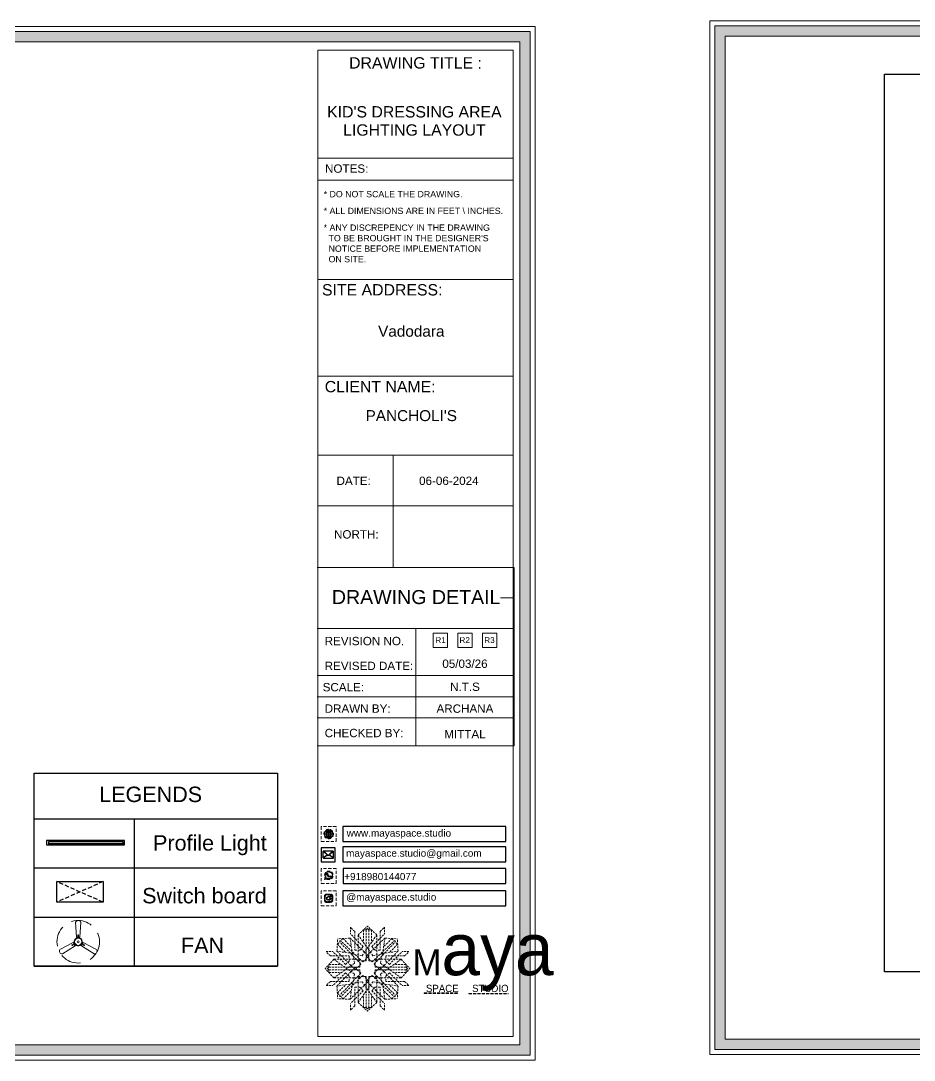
# Model space of a CAD drawing. Header units: millimetres. Extents: x 56222 to 3066687, y -650199 to -121287.
# Drawn here: x 137374.3 to 137481.9, y -183186.8 to -183061.6 of the extents above; entities that cross this region are included whole.
import ezdxf
from ezdxf.enums import TextEntityAlignment as Align

# ---------------------------------------------------------------- set-up
doc = ezdxf.new("R2010")
doc.units = ezdxf.units.MM
doc.header["$MEASUREMENT"] = 0
for name, pattern in [('DASHED', [0.75, 0.5, -0.25]), ('DASHED2', [0.375, 0.25, -0.125]), ('DASHEDX2', [1.5, 1, -0.5])]:
    doc.linetypes.add(name, pattern=pattern)
for name, color, linetype, lineweight in [('Dimension', 10, 'DASHEDX2', 20), ('ELEC-wires', 1, 'DASHED2', 13), ('Electrical', 84, 'Continuous', 30), ('NAME PLATE', 7, 'Continuous', 25), ('XX~SLAB ( BEAM )~ ( DIM )', 7, 'Continuous', 9)]:
    doc.layers.add(name, color=color, linetype=linetype, lineweight=lineweight)
doc.styles.add('Arial', font='arial.ttf')
doc.styles.get("Standard").update_dxf_attribs({"font": 'arial.ttf', "height": 6})

# ---------------------------------------------------------------- blocks, each defined once
blk = doc.blocks.new('FSFSF')
at = {"color": 42, "lineweight": 5, "true_color": 0xe0ac11}
for p, q in [((28600.03, 143.51), (28600.03, 140.16)), ((28602.15, 141.41), (28600.03, 143.51)), ((28603.86, 139.69), (28608.58, 144.08)), ((28607.9, 142.22), (28606.58, 142.22)), ((28606.58, 142.22), (28606.58, 135.84)), ((28607.9, 142.22), (28608.58, 142.85)), ((28607.9, 142.22), (28607.9, 126.58)), ((28613.31, 139.69), (28608.58, 144.08)), ((28609.27, 142.22), (28608.59, 142.85)), ((28609.27, 142.22), (28609.27, 126.58)), ((28609.27, 142.22), (28610.59, 142.22)), ((28610.59, 142.22), (28610.59, 135.84)), ((28615.02, 141.41), (28617.14, 143.51)), ((28617.14, 143.51), (28617.14, 140.16)), ((28593.19, 131.45), (28593.54, 137.71)), ((28599.8, 138.06), (28593.54, 137.71)), ((28595.12, 136.69), (28594.53, 136.69)), ((28594.56, 136.12), (28594.56, 136.71)), ((28596.24, 137.86), (28595.12, 136.69)), ((28606.27, 126.08), (28595.12, 136.69)), ((28596.24, 137.86), (28600.47, 133.65)), ((28601.03, 130), (28599.8, 138.06)), ((28599.8, 138.05), (28608.58, 129.56)), ((28606.47, 133.76), (28600.03, 140.16)), ((28602.15, 141.41), (28602.15, 131.95)), ((28603.86, 126.58), (28603.86, 139.69)), ((28603.86, 139.69), (28608.58, 133.02)), ((28613.31, 139.69), (28608.59, 133.02)), ((28617.37, 138.05), (28608.59, 129.56)), ((28610.7, 133.76), (28617.14, 140.16)), ((28610.9, 126.08), (28622.05, 136.69)), ((28613.31, 126.58), (28613.31, 139.69)), ((28615.02, 141.41), (28615.02, 131.95)), ((28616.14, 130), (28617.37, 138.06)), ((28620.93, 137.86), (28616.7, 133.65)), ((28617.37, 138.06), (28623.63, 137.71)), ((28620.93, 137.86), (28622.05, 136.69)), ((28622.05, 136.69), (28622.64, 136.69)), ((28622.62, 136.12), (28622.62, 136.71)), ((28624, 131.45), (28623.65, 137.71)), ((28587.73, 131.22), (28591.08, 131.22)), ((28589.84, 129.1), (28587.73, 131.22)), ((28597.49, 124.78), (28591.08, 131.22)), ((28593.19, 131.45), (28601.69, 122.67)), ((28601.25, 130.22), (28593.19, 131.45)), ((28593.39, 135), (28594.56, 136.12)), ((28593.39, 135), (28597.6, 130.78)), ((28605.17, 124.98), (28594.56, 136.12)), ((28604.75, 131.95), (28602.15, 131.95)), ((28606.47, 133.76), (28604.75, 131.95)), ((28605.86, 129.18), (28608.58, 133.02)), ((28611.31, 129.18), (28608.59, 133.02)), ((28610.7, 133.76), (28612.42, 131.95)), ((28612.02, 124.98), (28622.62, 136.12)), ((28612.42, 131.95), (28615.02, 131.95)), ((28623.99, 131.45), (28615.5, 122.67)), ((28615.94, 130.22), (28624, 131.45)), ((28623.8, 135), (28619.59, 130.78)), ((28619.7, 124.78), (28626.1, 131.22)), ((28623.8, 135), (28622.62, 136.12)), ((28629.45, 131.22), (28626.1, 131.22)), ((28627.34, 129.1), (28629.45, 131.22)), ((28591.56, 127.39), (28587.17, 122.66)), ((28589.84, 129.1), (28599.29, 129.1)), ((28604.66, 127.39), (28591.56, 127.39)), ((28591.56, 127.39), (28598.23, 122.67)), ((28597.49, 124.78), (28599.29, 126.5)), ((28599.29, 126.5), (28599.29, 129.1)), ((28605.86, 129.18), (28601.03, 130)), ((28602.07, 125.39), (28601.25, 130.22)), ((28603.68, 126.54), (28603.68, 127.39)), ((28604.66, 126.54), (28603.68, 126.54)), ((28604.71, 127.57), (28603.86, 127.57)), ((28607.9, 126.58), (28603.86, 126.58)), ((28604.66, 123.35), (28604.66, 127.39)), ((28604.7, 126.58), (28604.71, 127.57)), ((28606.27, 126.08), (28608.58, 128.27)), ((28607.9, 128.92), (28608.58, 129.56)), ((28607.9, 128.92), (28608.58, 128.27)), ((28609.27, 128.92), (28608.59, 129.56)), ((28609.27, 128.92), (28608.59, 128.27)), ((28610.9, 126.08), (28608.59, 128.27)), ((28609.27, 126.58), (28613.31, 126.58)), ((28611.31, 129.18), (28616.14, 130)), ((28612.46, 126.58), (28612.46, 127.57)), ((28612.46, 127.57), (28613.31, 127.57)), ((28612.52, 123.35), (28612.52, 127.39)), ((28612.52, 127.39), (28625.63, 127.39)), ((28612.52, 126.54), (28613.51, 126.54)), ((28613.51, 126.54), (28613.51, 127.39)), ((28615.12, 125.39), (28615.94, 130.22)), ((28627.34, 129.1), (28617.89, 129.1)), ((28617.89, 126.5), (28617.89, 129.1)), ((28619.7, 124.78), (28617.89, 126.5)), ((28625.63, 127.39), (28618.96, 122.67)), ((28625.63, 127.39), (28630.02, 122.66)), ((28591.56, 117.94), (28587.17, 122.66)), ((28589.03, 123.35), (28588.4, 122.67)), ((28589.03, 121.98), (28588.4, 122.65)), ((28589.03, 123.35), (28589.03, 124.67)), ((28589.03, 124.67), (28595.4, 124.67)), ((28589.03, 123.35), (28604.66, 123.35)), ((28589.03, 121.98), (28604.66, 121.98)), ((28589.03, 121.98), (28589.03, 120.66)), ((28591.56, 117.94), (28598.23, 122.65)), ((28593.19, 113.88), (28601.69, 122.65)), ((28602.07, 125.39), (28598.23, 122.67)), ((28602.07, 119.94), (28598.23, 122.65)), ((28602.33, 123.35), (28601.69, 122.67)), ((28602.33, 121.98), (28601.69, 122.65)), ((28602.33, 123.35), (28602.97, 122.67)), ((28602.33, 121.98), (28602.97, 122.65)), ((28605.17, 124.98), (28602.97, 122.67)), ((28605.17, 120.35), (28602.97, 122.65)), ((28604.66, 121.98), (28604.66, 117.94)), ((28612.02, 124.98), (28614.21, 122.67)), ((28612.02, 120.35), (28614.21, 122.65)), ((28628.16, 123.35), (28612.52, 123.35)), ((28612.52, 121.98), (28612.52, 117.94)), ((28628.16, 121.98), (28612.52, 121.98)), ((28614.85, 123.35), (28614.21, 122.67)), ((28614.85, 121.98), (28614.21, 122.65)), ((28614.85, 123.35), (28615.5, 122.67)), ((28614.85, 121.98), (28615.5, 122.65)), ((28615.12, 125.39), (28618.96, 122.67)), ((28615.12, 119.94), (28618.96, 122.65)), ((28623.99, 113.88), (28615.5, 122.65)), ((28625.63, 117.94), (28618.96, 122.65)), ((28628.16, 124.67), (28621.78, 124.67)), ((28625.63, 117.94), (28630.02, 122.66)), ((28628.16, 123.35), (28628.16, 124.67)), ((28628.16, 123.35), (28628.78, 122.67)), ((28628.16, 121.98), (28628.78, 122.65)), ((28628.16, 121.98), (28628.16, 120.66)), ((28589.84, 116.23), (28587.73, 114.11)), ((28589.03, 120.66), (28595.4, 120.66)), ((28589.84, 116.23), (28599.29, 116.23)), ((28597.49, 120.54), (28591.08, 114.11)), ((28604.66, 117.94), (28591.56, 117.94)), ((28605.17, 120.35), (28594.56, 109.2)), ((28606.27, 119.15), (28595.12, 108.54)), ((28597.49, 120.54), (28599.29, 118.83)), ((28599.29, 118.83), (28599.29, 116.23)), ((28599.8, 107.17), (28608.58, 115.67)), ((28605.86, 116.05), (28601.03, 115.23)), ((28602.07, 119.94), (28601.25, 115.1)), ((28604.66, 118.78), (28603.68, 118.78)), ((28603.68, 118.78), (28603.68, 117.94)), ((28607.9, 118.65), (28603.86, 118.65)), ((28603.86, 118.65), (28603.86, 105.54)), ((28604.71, 117.66), (28603.86, 117.66)), ((28604.7, 118.65), (28604.71, 117.66)), ((28605.86, 116.05), (28608.58, 112.21)), ((28606.27, 119.15), (28608.58, 116.96)), ((28607.9, 103.01), (28607.9, 118.65)), ((28607.9, 116.31), (28608.58, 116.96)), ((28607.9, 116.31), (28608.58, 115.67)), ((28610.9, 119.15), (28608.59, 116.96)), ((28609.27, 116.31), (28608.59, 116.96)), ((28609.27, 116.31), (28608.59, 115.67)), ((28611.31, 116.05), (28608.59, 112.21)), ((28617.37, 107.17), (28608.59, 115.67)), ((28609.27, 118.65), (28613.31, 118.65)), ((28609.27, 103.01), (28609.27, 118.65)), ((28610.9, 119.15), (28622.05, 108.54)), ((28611.31, 116.05), (28616.14, 115.23)), ((28612.02, 120.35), (28622.62, 109.2)), ((28612.46, 118.65), (28612.46, 117.66)), ((28612.46, 117.66), (28613.31, 117.66)), ((28612.52, 118.78), (28613.51, 118.78)), ((28612.52, 117.94), (28625.63, 117.94)), ((28613.31, 118.65), (28613.31, 105.54)), ((28613.51, 118.78), (28613.51, 117.94)), ((28615.12, 119.94), (28615.94, 115.1)), ((28619.7, 120.54), (28617.89, 118.83)), ((28617.89, 118.83), (28617.89, 116.23)), ((28627.34, 116.23), (28617.89, 116.23)), ((28619.7, 120.54), (28626.1, 114.11)), ((28628.16, 120.66), (28621.78, 120.66)), ((28627.34, 116.23), (28629.45, 114.11)), ((28587.73, 114.11), (28591.08, 114.11)), ((28601.25, 115.1), (28593.19, 113.87)), ((28593.19, 113.87), (28593.54, 107.62)), ((28593.39, 110.32), (28597.6, 114.55)), ((28593.39, 110.32), (28594.56, 109.2)), ((28596.24, 107.37), (28600.47, 111.58)), ((28601.03, 115.23), (28599.8, 107.17)), ((28606.47, 111.47), (28600.03, 105.07)), ((28602.15, 103.82), (28602.15, 113.27)), ((28604.75, 113.27), (28602.15, 113.27)), ((28603.86, 105.54), (28608.58, 112.21)), ((28606.47, 111.47), (28604.75, 113.27)), ((28613.31, 105.54), (28608.59, 112.21)), ((28610.7, 111.47), (28612.42, 113.27)), ((28610.7, 111.47), (28617.14, 105.07)), ((28612.42, 113.27), (28615.02, 113.27)), ((28615.02, 103.82), (28615.02, 113.27)), ((28615.94, 115.1), (28624, 113.87)), ((28616.14, 115.23), (28617.37, 107.17)), ((28620.93, 107.37), (28616.7, 111.58)), ((28623.8, 110.32), (28619.59, 114.55)), ((28623.8, 110.32), (28622.62, 109.2)), ((28624, 113.87), (28623.65, 107.62)), ((28629.45, 114.11), (28626.1, 114.11)), ((28599.8, 107.17), (28593.54, 107.52)), ((28595.12, 108.54), (28594.53, 108.54)), ((28594.56, 109.2), (28594.56, 108.61)), ((28596.24, 107.37), (28595.12, 108.54)), ((28600.03, 101.71), (28600.03, 105.07)), ((28603.86, 105.54), (28608.58, 101.15)), ((28606.58, 103.01), (28606.58, 109.38)), ((28613.31, 105.54), (28608.58, 101.15)), ((28610.59, 103.01), (28610.59, 109.38)), ((28617.14, 101.71), (28617.14, 105.07)), ((28617.37, 107.17), (28623.63, 107.52)), ((28620.93, 107.37), (28622.05, 108.54)), ((28622.05, 108.54), (28622.64, 108.54)), ((28622.62, 109.2), (28622.62, 108.61)), ((28602.15, 103.82), (28600.03, 101.71)), ((28607.9, 103.01), (28606.58, 103.01)), ((28607.9, 103.01), (28608.58, 102.38)), ((28609.27, 103.01), (28608.59, 102.38)), ((28609.27, 103.01), (28610.59, 103.01)), ((28615.02, 103.82), (28617.14, 101.71))]:
    blk.add_line(p, q, dxfattribs=at)
blk = doc.blocks.new('hgwg')
at = {"layer": 'Dimension', "true_color": 0xd39e00}
h = blk.add_hatch(color=42, dxfattribs=at)
h.dxf.hatch_style = 1
h.paths.add_polyline_path([(27505.71, 45.05), (27494.27, 45.05), (27494.27, 44.9), (27505.71, 44.9)])
h = blk.add_hatch(color=42, dxfattribs=at)
h.dxf.hatch_style = 1
h.paths.add_polyline_path([(27523.3, 44.9), (27509.68, 44.9), (27509.68, 44.75), (27523.3, 44.75)])
at = {"layer": 'Dimension', "color": 42, "true_color": 0xd39e00}
for p, q in [((27494.27, 45.05), (27505.71, 45.05)), ((27494.27, 44.9), (27494.27, 45.05)), ((27494.27, 44.9), (27505.71, 44.9)), ((27505.71, 45.05), (27505.71, 44.9)), ((27509.68, 44.9), (27523.3, 44.9)), ((27509.68, 44.9), (27509.68, 44.75)), ((27509.68, 44.75), (27523.3, 44.75)), ((27523.3, 44.75), (27523.3, 44.9))]:
    blk.add_line(p, q, dxfattribs=at)
at = {"layer": 'Dimension', "color": 42, "true_color": 0xd39e00, "attachment_point": 1}
for s, width, insert, char_height in [('{\\fCinzel|b0|i0|c0|p2;\\H1.5x;M\\fAmsterdam One|b0|i0|c0|p2;\\H2x;aya}', 85.3277, (27490.17, 69.17), 6), ('{\\fCinzel|b0|i0|c0|p0;SPACE     STUDIO}', 66.129, (27494.83, 47.86), 2.5)]:
    blk.add_mtext_dynamic_manual_height_columns(s, width=width, gutter_width=30, heights=[0], dxfattribs=dict(at, insert=insert, char_height=char_height))
blk = doc.blocks.new('QEGW4TG')
at = {"layer": 'Dimension', "true_color": 0x000000}
h = blk.add_hatch(color=18, dxfattribs=at)
h.dxf.hatch_style = 1
h.paths.add_polyline_path([(2.69, 1.93, 0.170513), (2.95, 1.97, 0.190337), (3.11, 2.18, 0.316231), (3.07, 2.28), (2.79, 2.37, 0.273721), (2.69, 2.34, 0.040749), (2.63, 2.27, -0.441282), (2.53, 2.25, -0.11828), (2.06, 2.64, -0.441282), (2.07, 2.74, 0.040749), (2.13, 2.81, 0.290083), (2.14, 2.92), (2.01, 3.18, 0.316231), (1.91, 3.2, 0.190337), (1.73, 3, 0.170513), (1.72, 2.74, 0.252784)], flags=0)
h.paths.add_polyline_path([(1.19, 1.98), (1.03, 1.3, 0.550912), (1.11, 1.23), (1.75, 1.39, 6.344125)])
h.paths.add_polyline_path([(1.81, 1.7), (1.4, 1.6), (1.5, 2.03, -9.071339)], flags=16)
h.paths.add_polyline_path([(3.11, 2.16, -0.17811), (2.95, 1.97, -0.170513), (2.69, 1.93, -0.252784), (1.72, 2.74, -0.170513), (1.73, 3, -0.17811), (1.89, 3.19, -0.370089), (2.01, 3.18), (2.14, 2.92, -0.307185), (2.13, 2.8, -0.041087), (2.06, 2.73, 0.321676), (2.05, 2.65, 0.126524), (2.55, 2.24, 0.312216), (2.62, 2.26, -0.041087), (2.68, 2.34, -0.290673), (2.79, 2.37), (3.07, 2.28, -0.370089)], flags=0)
h = blk.add_hatch(color=18, dxfattribs=at)
h.dxf.hatch_style = 1
h.paths.add_polyline_path([(2.79, 2.37, 0.273721), (2.69, 2.34, 0.040749), (2.63, 2.27, -0.441282), (2.53, 2.25, -0.11828), (2.06, 2.64, -0.441282), (2.07, 2.74, 0.040749), (2.13, 2.81, 0.290083), (2.14, 2.92), (2.01, 3.18, 0.316231), (1.91, 3.2, 0.190337), (1.73, 3, 0.170513), (1.72, 2.74, 0.252784), (2.69, 1.93, 0.170513), (2.95, 1.97, 0.190337), (3.11, 2.18, 0.316231), (3.07, 2.28)])
for p, q in [((1.19, 1.98), (1.03, 1.3)), ((1.1, 1.23), (1.75, 1.39)), ((1.5, 2.03), (1.4, 1.6)), ((1.4, 1.6), (1.81, 1.7)), ((2.01, 3.18), (2.14, 2.92)), ((3.07, 2.28), (2.8, 2.36))]:
    blk.add_line(p, q)
blk.add_lwpolyline([(0, 0), (4.68, 0), (4.68, 4.68), (0, 4.68)], close=True)
for centre, radius, start, end in [((2.39, 2.56), 1.34, 241.4727, 205.6422), ((2.39, 2.56), 1.04, 235.9962, 210.8333), ((1.09, 1.29), 0.0598, 164.8483, 282.1458), ((2.09, 2.87), 0.39, 159.7007, 198.4072), ((2.96, 3.23), 1.33, 201.4218, 258.1669), ((2.07, 2.87), 0.364, 118.9685, 159.3648), ((1.94, 3.12), 0.0896, 41.8985, 123.1344), ((2.11, 2.68), 0.066, 135.9932, 224.8892), ((1.67, 3.16), 0.586, 312.4617, 321.8728), ((3.12, 3.42), 1.31, 216.5455, 243.5279), ((2.05, 2.87), 0.104, 320.3924, 28.6971), ((2.57, 2.3), 0.066, 234.2482, 323.1441), ((3.11, 1.94), 0.586, 137.2645, 146.6756), ((2.76, 2.27), 0.104, 70.4402, 138.745), ((2.75, 2.31), 0.39, 260.7301, 299.4366), ((2.76, 2.29), 0.364, 299.7725, 340.1688), ((3.03, 2.2), 0.0896, 336.0029, 57.2388)]:
    blk.add_arc(centre, radius, start, end)
blk = doc.blocks.new('ASGERG')
at = {"layer": 'Dimension', "true_color": 0x000000}
h = blk.add_hatch(color=18, dxfattribs=at)
h.dxf.hatch_style = 1
h.paths.add_polyline_path([(0.99, 1.7, 0.353872), (1.69, 1.03), (2.96, 1.03, 0.353872), (3.66, 1.7), (3.66, 2.99, 0.353872), (2.96, 3.67), (1.69, 3.67, 0.353872), (0.99, 2.99)])
h.paths.add_polyline_path([(1.27, 2.97, -0.353872), (1.72, 3.4), (2.94, 3.4, -0.353872), (3.38, 2.97), (3.38, 1.72, -0.353872), (2.94, 1.3), (1.72, 1.3, -0.353872), (1.27, 1.72)], flags=16)
h.paths.add_polyline_path([(3.02, 2.35, -1), (1.64, 2.35, -1)], flags=0)
h.paths.add_polyline_path([(2.74, 2.35, -1), (1.92, 2.35, -1)], flags=0)
h.paths.add_polyline_path([(2.86, 3.02, -1), (3.19, 3.02, -1)], flags=0)
h.paths.add_polyline_path([(1.64, 2.35, 1), (3.02, 2.35, 1)], flags=0)
h = blk.add_hatch(color=18, dxfattribs=at)
h.dxf.hatch_style = 1
h.paths.add_polyline_path([(1.64, 2.35, 1), (3.02, 2.35, 1)])
h.paths.add_polyline_path([(2.74, 2.35, -1), (1.92, 2.35, -1)], flags=16)
h = blk.add_hatch(color=18, dxfattribs=at)
h.dxf.hatch_style = 1
h.paths.add_polyline_path([(3.19, 3.02, 1), (2.86, 3.02, 1)])
for p, q in [((1.69, 3.67), (2.96, 3.67)), ((2.94, 3.4), (1.72, 3.4)), ((0.99, 2.99), (0.99, 1.7)), ((1.27, 2.97), (1.27, 1.72)), ((1.69, 1.03), (2.96, 1.03)), ((2.94, 1.3), (1.72, 1.3)), ((3.38, 2.97), (3.38, 1.72)), ((3.66, 2.99), (3.66, 1.7))]:
    blk.add_line(p, q)
blk.add_lwpolyline([(0, 0), (4.68, 0), (4.68, 4.68), (0, 4.68)], close=True)
for centre, radius in [((2.33, 2.35), 0.694), ((2.33, 2.35), 0.414), ((3.02, 3.02), 0.168)]:
    blk.add_circle(centre, radius)
for centre, radius, start, end in [((1.76, 2.89), 0.778, 94.8631, 172.8127), ((1.76, 2.91), 0.491, 94.8631, 172.8127), ((2.9, 2.91), 0.491, 7.1873, 85.1369), ((2.89, 2.89), 0.778, 7.1873, 85.1369), ((1.76, 1.8), 0.778, 187.1873, 265.1369), ((1.76, 1.78), 0.491, 187.1873, 265.1369), ((2.9, 1.78), 0.491, 274.8631, 352.8127), ((2.89, 1.8), 0.778, 274.8631, 352.8127)]:
    blk.add_arc(centre, radius, start, end)
blk = doc.blocks.new('DTGWEGEARG')
at = {"layer": 'Dimension', "true_color": 0x000000}
h = blk.add_hatch(color=18, dxfattribs=at)
h.dxf.hatch_style = 1
h.paths.add_polyline_path([(3.83, 2.34, 1), (0.85, 2.34, 1)])
h.paths.add_polyline_path([(2.51, 1.01, 0.105795), (2.96, 1.58, -0.055205), (3.3, 1.41, -0.169822)], flags=16)
h.paths.add_polyline_path([(2.41, 1.12), (2.41, 1.69, -0.058279), (2.81, 1.63, -0.103353)], flags=16)
h.paths.add_polyline_path([(2.26, 1.13, -0.101741), (1.87, 1.63, -0.057171), (2.26, 1.69)], flags=16)
h.paths.add_polyline_path([(2.17, 1.01, -0.169822), (1.38, 1.41, -0.055205), (1.72, 1.58, 0.105795)], flags=16)
h.paths.add_polyline_path([(3.02, 1.72, 0.081336), (3.13, 2.27), (3.68, 2.27, -0.152069), (3.4, 1.52, 0.05687)], flags=16)
h.paths.add_polyline_path([(2.87, 1.77, 0.061945), (2.41, 1.84), (2.41, 2.27), (2.98, 2.27, -0.081344)], flags=16)
h.paths.add_polyline_path([(2.26, 1.84, 0.060923), (1.8, 1.77, -0.081344), (1.7, 2.27), (2.26, 2.27)], flags=16)
h.paths.add_polyline_path([(1.66, 1.72, 0.05687), (1.28, 1.52, -0.152069), (1, 2.27), (1.55, 2.27, 0.081336)], flags=16)
h.paths.add_polyline_path([(2.41, 2.42), (2.41, 2.83, 0.061945), (2.87, 2.91, -0.080009), (2.98, 2.42)], flags=16)
h.paths.add_polyline_path([(3.13, 2.42, 0.080116), (3.02, 2.96, 0.05687), (3.4, 3.16, 0.028258), (3.3, 3.27, -0.055205), (2.96, 3.1, 0.105795), (2.51, 3.67, -0.36029), (3.68, 2.42)], flags=16)
h.paths.add_polyline_path([(2.26, 2.42), (1.7, 2.42, -0.080009), (1.8, 2.91, 0.060923), (2.26, 2.84)], flags=16)
h.paths.add_polyline_path([(1.55, 2.42), (1, 2.42, -0.150466), (1.28, 3.16, 0.05687), (1.66, 2.96, 0.080116)], flags=16)
h.paths.add_polyline_path([(2.41, 2.98), (2.41, 3.56, -0.103353), (2.81, 3.05, -0.058279)], flags=16)
h.paths.add_polyline_path([(2.26, 2.99, -0.057171), (1.87, 3.05, -0.101741), (2.26, 3.55)], flags=16)
h.paths.add_polyline_path([(1.72, 3.1, -0.055205), (1.38, 3.27, -0.169822), (2.17, 3.67, 0.105795)], flags=16)
blk.add_lwpolyline([(0, 0), (4.68, 0), (4.68, 4.68), (0, 4.68)], close=True)
at = {"layer": 'Dimension', "color": 18, "true_color": 0x000000}
for p, q in [((2.26, 3.55), (2.26, 2.99)), ((2.41, 3.56), (2.41, 2.98)), ((1, 2.42), (1.55, 2.42)), ((1, 2.27), (1.55, 2.27)), ((1.7, 2.42), (2.26, 2.42)), ((1.7, 2.27), (2.26, 2.27)), ((2.26, 2.84), (2.26, 2.42)), ((2.26, 2.27), (2.26, 1.84)), ((2.26, 1.69), (2.26, 1.13)), ((2.41, 2.83), (2.41, 2.42)), ((2.41, 2.42), (2.98, 2.42)), ((2.41, 2.27), (2.98, 2.27)), ((2.41, 2.27), (2.41, 1.84)), ((2.41, 1.69), (2.41, 1.12)), ((3.13, 2.42), (3.68, 2.42)), ((3.13, 2.27), (3.68, 2.27))]:
    blk.add_line(p, q, dxfattribs=at)
blk.add_circle((2.34, 2.34), 1.49, dxfattribs=at)
for centre, radius, start, end in [((2.34, 2.34), 1.34, 97.3549, 135.9073), ((2.34, 4.74), 1.75, 236.7417, 249.3811), ((3.28, 2.34), 1.73, 129.9301, 154.0867), ((3.28, 2.34), 1.58, 130.1073, 153.3446), ((1.4, 2.34), 1.58, 26.6554, 50.2584), ((2.34, 2.34), 1.34, 3.3907, 82.6451), ((1.4, 2.34), 1.73, 25.9133, 50.0699), ((2.34, 4.74), 1.75, 290.6189, 303.2583), ((2.34, 2.34), 1.34, 142.3819, 176.6093), ((2.34, 2.34), 1.34, 183.0315, 217.6181), ((2.34, 4.74), 1.9, 236.1399, 249.1595), ((2.34, -0.06), 1.9, 110.8405, 123.8601), ((2.34, -0.06), 1.75, 110.6189, 123.2583), ((2.34, 2.34), 1.34, 224.0927, 262.6451), ((3.28, 2.34), 1.73, 159.0567, 177.3789), ((3.28, 2.34), 1.73, 182.3435, 200.9433), ((3.28, 2.34), 1.58, 158.8325, 177.1302), ((3.28, 2.34), 1.58, 182.5658, 201.1675), ((3.28, 2.34), 1.73, 205.9133, 230.0699), ((2.34, 4.74), 1.9, 253.6799, 267.6253), ((2.34, -0.06), 1.9, 92.3747, 106.3201), ((2.34, 4.74), 1.75, 254.3336, 267.422), ((2.34, -0.06), 1.75, 92.578, 105.6664), ((3.28, 2.34), 1.58, 206.6554, 229.8927), ((2.34, 4.74), 1.75, 272.3248, 285.6664), ((2.34, 4.74), 1.9, 272.1415, 286.3201), ((2.34, -0.06), 1.9, 73.6799, 87.8585), ((2.34, -0.06), 1.75, 74.3336, 87.6752), ((1.4, 2.34), 1.58, 309.7416, 333.3446), ((1.4, 2.34), 1.73, 309.9301, 334.0867), ((2.34, 2.34), 1.34, 277.3549, 315.9073), ((1.4, 2.34), 1.58, 2.8698, 21.1675), ((1.4, 2.34), 1.58, 338.8325, 357.4342), ((2.34, -0.06), 1.75, 56.7417, 69.3811), ((2.34, 4.74), 1.9, 290.8405, 303.8601), ((1.4, 2.34), 1.73, 2.6211, 20.9433), ((1.4, 2.34), 1.73, 339.0567, 357.6565), ((2.34, -0.06), 1.9, 56.1399, 69.1595), ((2.34, 2.34), 1.34, 322.3819, 356.9685)]:
    blk.add_arc(centre, radius, start, end, dxfattribs=at)

msp = doc.modelspace()

# ---------------------------------------------------------------- hatches: boundary and pattern name
at = {"layer": 'Dimension', "linetype": 'Continuous', "true_color": 0xd39e00}
h = msp.add_hatch(color=42, dxfattribs=at)
h.paths.add_polyline_path([(137457.937, -183062.247), (137457.937, -183185.529), (137633.085, -183185.529), (137633.085, -183062.247)])
h.paths.add_polyline_path([(137459.166, -183063.476), (137631.856, -183063.476), (137631.856, -183184.3), (137459.166, -183184.3)], flags=16)
h = msp.add_hatch(color=42, dxfattribs=at)
h.paths.add_polyline_path([(137260.536, -183062.92), (137260.536, -183186.202), (137435.683, -183186.202), (137435.683, -183062.92)])
h.paths.add_polyline_path([(137261.765, -183064.149), (137434.454, -183064.149), (137434.454, -183184.973), (137261.765, -183184.973)], flags=16)
at = {"layer": 'Dimension', "true_color": 0x000000}
h = msp.add_hatch(color=18, dxfattribs=at)
h.dxf.hatch_style = 1
h.paths.add_polyline_path([(137411.875, -183162.519, 0.4142136), (137412.005, -183162.388), (137412.005, -183161.735, 0.4142136), (137411.875, -183161.605), (137410.838, -183161.605, 0.4142136), (137410.707, -183161.735), (137410.707, -183162.388, 0.4142136), (137410.838, -183162.519)])
h.paths.add_polyline_path([(137411.453, -183162.125), (137411.933, -183162.446, -0.1989124), (137411.875, -183162.47), (137410.838, -183162.47, -0.1989124), (137410.78, -183162.446), (137411.26, -183162.125), (137411.356, -183162.215)], flags=16)
h.paths.add_polyline_path([(137411.356, -183162.148), (137410.829, -183161.654, -0.0287833), (137410.838, -183161.654), (137411.875, -183161.654, -0.0287833), (137411.884, -183161.654)], flags=16)
h.paths.add_polyline_path([(137411.489, -183162.091), (137411.932, -183161.677, -0.2024819), (137411.956, -183161.735), (137411.956, -183162.388, -0.043076), (137411.955, -183162.402)], flags=16)
h.paths.add_polyline_path([(137411.223, -183162.091), (137410.758, -183162.402, -0.043076), (137410.756, -183162.388), (137410.756, -183161.735, -0.2024819), (137410.781, -183161.677)], flags=16)

# ---------------------------------------------------------------- linework, layer by layer
at = {"color": 242, "linetype": 'DASHED', "true_color": 0xcd2027}
for p, q in [((137384.231, -183167.778), (137378.655, -183165.31)), ((137384.231, -183165.31), (137378.655, -183167.778))]:
    msp.add_line(p, q, dxfattribs=at)
at = {"color": 18, "true_color": 0x000000}
for points in [[(137413.134, -183160.474), (137432.76, -183160.474), (137432.76, -183158.681), (137413.134, -183158.681)], [(137413.134, -183162.923), (137432.76, -183162.923), (137432.76, -183161.129), (137413.134, -183161.129)], [(137413.144, -183165.534), (137432.76, -183165.534), (137432.76, -183163.74), (137413.144, -183163.74)], [(137413.134, -183168.208), (137432.76, -183168.208), (137432.76, -183166.414), (137413.134, -183166.414)]]:
    msp.add_lwpolyline(points, close=True, dxfattribs=at)
msp.add_lwpolyline([(137410.503, -183162.936), (137412.208, -183162.936), (137412.208, -183161.23), (137410.503, -183161.23)], close=True)
at = {"layer": 'Dimension', "color": 42, "linetype": 'Continuous', "true_color": 0xd39e00}
for p, q in [((137433.622, -183078.165), (137410.087, -183078.165)), ((137433.622, -183080.817), (137410.087, -183080.817)), ((137433.622, -183092.778), (137410.087, -183092.778)), ((137433.622, -183104.443), (137410.087, -183104.443)), ((137433.622, -183113.949), (137410.087, -183113.949)), ((137419.193, -183113.949), (137419.193, -183127.46)), ((137433.622, -183120.064), (137410.087, -183120.064)), ((137433.765, -183127.46), (137410.015, -183127.46)), ((137433.765, -183127.46), (137433.765, -183148.971)), ((137432.126, -183131.147), (137433.765, -183131.147)), ((137410.015, -183134.835), (137433.765, -183134.835)), ((137421.89, -183148.971), (137421.89, -183134.835)), ((137433.765, -183140.489), (137410.015, -183140.489)), ((137433.765, -183143.036), (137410.015, -183143.036)), ((137433.765, -183145.582), (137410.015, -183145.582)), ((137410.015, -183148.971), (137433.765, -183148.971))]:
    msp.add_line(p, q, dxfattribs=at)
at = {"layer": 'Dimension', "color": 18, "linetype": 'Continuous', "true_color": 0x000000}
for p, q in [((137410.707, -183161.735), (137410.707, -183162.388)), ((137410.756, -183161.735), (137410.756, -183162.388)), ((137410.758, -183162.402), (137411.223, -183162.091)), ((137410.78, -183162.446), (137411.26, -183162.125)), ((137410.781, -183161.677), (137411.223, -183162.091)), ((137410.829, -183161.654), (137411.356, -183162.148)), ((137410.838, -183161.605), (137411.875, -183161.605)), ((137410.838, -183161.654), (137411.875, -183161.654)), ((137410.838, -183162.47), (137411.875, -183162.47)), ((137410.838, -183162.519), (137411.875, -183162.519)), ((137411.26, -183162.125), (137411.356, -183162.215)), ((137411.356, -183162.148), (137411.884, -183161.654)), ((137411.356, -183162.215), (137411.453, -183162.125)), ((137411.933, -183162.446), (137411.453, -183162.125)), ((137411.489, -183162.091), (137411.932, -183161.677)), ((137411.955, -183162.402), (137411.489, -183162.091)), ((137411.956, -183161.735), (137411.956, -183162.388)), ((137412.005, -183161.735), (137412.005, -183162.388))]:
    msp.add_line(p, q, dxfattribs=at)
at = {"layer": 'Dimension', "color": 42, "linetype": 'Continuous', "true_color": 0xd39e00}
for points in [[(137259.921, -183062.305), (137436.298, -183062.305), (137436.298, -183186.817), (137259.921, -183186.817)], [(137457.323, -183061.632), (137633.7, -183061.632), (137633.7, -183186.144), (137457.323, -183186.144)], [(137457.937, -183062.247), (137633.085, -183062.247), (137633.085, -183185.529), (137457.937, -183185.529)], [(137260.536, -183062.92), (137435.683, -183062.92), (137435.683, -183186.202), (137260.536, -183186.202)], [(137459.166, -183063.476), (137631.856, -183063.476), (137631.856, -183184.3), (137459.166, -183184.3)], [(137261.765, -183064.149), (137434.454, -183064.149), (137434.454, -183184.973), (137261.765, -183184.973)], [(137423.992, -183135.382), (137425.725, -183135.382), (137425.725, -183137.115), (137423.992, -183137.115)], [(137426.961, -183135.382), (137428.694, -183135.382), (137428.694, -183137.115), (137426.961, -183137.115)], [(137429.929, -183135.382), (137431.662, -183135.382), (137431.662, -183137.115), (137429.929, -183137.115)]]:
    msp.add_lwpolyline(points, close=True, dxfattribs=at)
at = {"layer": 'Dimension', "color": 42, "linetype": 'ByBlock', "true_color": 0xd39e00}
msp.add_lwpolyline([(137410.087, -183183.961), (137410.087, -183065.161), (137433.622, -183065.161), (137433.622, -183183.961)], close=True, dxfattribs=at)
at = {"layer": 'Dimension', "color": 18, "true_color": 0x000000}
for centre, radius, start, end in [((137410.838, -183161.735), 0.131, 90, 180), ((137410.838, -183162.388), 0.131, 180, 270), ((137410.838, -183161.735), 0.0816, 134.21354, 180), ((137410.838, -183162.388), 0.0816, 180, 189.86619), ((137410.838, -183162.388), 0.0816, 224.99995, 270), ((137410.838, -183161.735), 0.0816, 90, 96.59481), ((137411.875, -183161.735), 0.131, 0, 90), ((137411.875, -183161.735), 0.0816, 83.40519, 90), ((137411.875, -183162.388), 0.131, 270, 0), ((137411.875, -183162.388), 0.0816, 270, 315.00005), ((137411.875, -183161.735), 0.0816, 0, 45.78646), ((137411.875, -183162.388), 0.0816, 350.13381, 0)]:
    msp.add_arc(centre, radius, start, end, dxfattribs=at)
at = {"layer": 'ELEC-wires', "color": 5, "linetype": 'ByBlock', "lineweight": 30, "ltscale": 4}
msp.add_lwpolyline([(137378.655, -183165.31), (137384.231, -183165.31), (137384.231, -183167.778), (137378.655, -183167.778)], close=True, dxfattribs=at)
at = {"layer": 'Electrical', "color": 0, "lineweight": 30}
for p, q in [((137375.917, -183157.762), (137405.254, -183157.762)), ((137387.962, -183157.762), (137387.962, -183175.477))]:
    msp.add_line(p, q, dxfattribs=at)
at = {"layer": 'Electrical', "color": 18, "lineweight": 30, "true_color": 0x000000}
for p, q in [((137375.917, -183157.762), (137405.254, -183157.762)), ((137375.917, -183157.762), (137405.254, -183157.762)), ((137375.917, -183163.667), (137405.254, -183163.667)), ((137375.917, -183163.667), (137405.254, -183163.667)), ((137375.917, -183163.667), (137405.254, -183163.667)), ((137375.917, -183163.667), (137405.254, -183163.667)), ((137375.917, -183169.572), (137405.254, -183169.572)), ((137375.917, -183169.572), (137405.254, -183169.572)), ((137375.917, -183169.572), (137405.254, -183169.572)), ((137375.917, -183169.572), (137405.254, -183169.572)), ((137375.917, -183169.572), (137405.254, -183169.572)), ((137375.917, -183169.572), (137405.254, -183169.572)), ((137375.917, -183175.477), (137405.254, -183175.477)), ((137375.917, -183175.477), (137405.254, -183175.477)), ((137375.917, -183175.477), (137405.254, -183175.477)), ((137375.917, -183175.477), (137405.254, -183175.477))]:
    msp.add_line(p, q, dxfattribs=at)
at = {"layer": 'Electrical', "lineweight": 15, "ltscale": 20}
for p, q in [((137380.928, -183170.176), (137381.022, -183171.988)), ((137381.449, -183171.988), (137381.543, -183170.176)), ((137380.637, -183172.655), (137379.02, -183173.479)), ((137380.499, -183172.92), (137380.796, -183172.748)), ((137381.182, -183172.079), (137381.182, -183171.733)), ((137381.289, -183171.736), (137381.289, -183172.079)), ((137381.675, -183172.748), (137381.975, -183172.921)), ((137383.451, -183173.479), (137381.834, -183172.655)), ((137379.328, -183174.012), (137380.85, -183173.025)), ((137380.849, -183172.841), (137380.55, -183173.013)), ((137381.621, -183173.024), (137383.143, -183174.012)), ((137381.919, -183173.012), (137381.622, -183172.84))]:
    msp.add_line(p, q, dxfattribs=at)
at = {"layer": 'Electrical', "color": 0, "lineweight": 30}
msp.add_lwpolyline([(137375.917, -183152.253), (137405.254, -183152.253), (137405.254, -183175.477), (137375.917, -183175.477)], close=True, dxfattribs=at)
at = {"layer": 'Electrical', "color": 7, "lineweight": 30}
msp.add_lwpolyline([(137377.429, -183160.896), (137386.826, -183160.896), (137386.826, -183160.344), (137377.429, -183160.344)], close=True, dxfattribs=at)
at = {"layer": 'Electrical', "color": 175, "lineweight": 30, "ltscale": 8, "true_color": 0x4554a5}
for points in [[(137386.619, -183160.462), (137386.619, -183160.786), (137377.697, -183160.786), (137377.697, -183160.462)], [(137386.609, -183160.472), (137386.609, -183160.776), (137377.707, -183160.776), (137377.707, -183160.472)]]:
    msp.add_lwpolyline(points, close=True, dxfattribs=at)
at = {"layer": 'Electrical', "linetype": 'DASHED', "lineweight": 15, "ltscale": 5}
msp.add_circle((137381.235, -183172.556), 2.56, dxfattribs=at)
at = {"layer": 'Electrical', "lineweight": 15, "ltscale": 20}
for centre, major_axis, start_param, end_param in [((137381.235, -183170.349), (0.25, 0.25), -0.2721361, 1.8429674), ((137380.638, -183172.713), (0.0408, -0.0408), 0.9782383, 2.3730084), ((137380.951, -183172.72), (0.182, -0.182), 3.8555115, 4.2417618), ((137381.235, -183172.556), (0.339, -0.339), 3.141610145497995, 9.42479545267758), ((137381.235, -183172.556), (0.302, -0.302), 0.0000175, 6.2832028), ((137381.072, -183171.96), (0.0408, 0.0408), 2.8630143, 4.2577845), ((137381.235, -183172.227), (0.182, -0.182), 2.5650573, 2.9513076), ((137381.235, -183172.556), (0.0754, 0.0754), 1.5708138, 7.8539991), ((137381.235, -183171.754), (0.0401, 0.0401), -0.4655363, 1.9836178), ((137381.235, -183172.227), (0.182, 0.182), 0.19032, 0.5765703), ((137381.398, -183171.96), (0.0408, -0.0408), 5.1670285, 6.5617986), ((137381.52, -183172.72), (0.182, 0.182), 5.1830512, 5.5693015), ((137381.833, -183172.713), (0.0408, -0.0408), 2.3394156, 3.7341857), ((137379.324, -183173.659), (0.25, -0.25), 3.3930553, 5.5081589), ((137380.541, -183172.957), (0.0401, -0.0401), 3.1996551, 5.6488092), ((137380.951, -183172.72), (0.182, -0.182), 4.6594524, 5.0457027), ((137380.801, -183172.995), (0.0408, 0.0408), -1.3257759, 0.0689943), ((137381.67, -183172.995), (0.0408, -0.0408), 3.0726334, 4.4674035), ((137381.52, -183172.72), (0.182, 0.182), 4.3791102, 4.7653605), ((137381.93, -183172.956), (0.0401, 0.0401), 3.7232539, 6.172408), ((137383.147, -183173.659), (0.25, -0.25), 5.4874504, 7.602554)]:
    msp.add_ellipse(centre, major_axis=major_axis, ratio=1, start_param=start_param, end_param=end_param, dxfattribs=at)
at = {"layer": 'XX~SLAB ( BEAM )~ ( DIM )', "color": 252, "lineweight": 25, "true_color": 0x939598}
msp.add_lwpolyline([(137567.122, -183068.074), (137567.122, -183176.168), (137478.354, -183176.168), (137478.354, -183068.074)], close=True, dxfattribs=at)

# ---------------------------------------------------------------- block references
at = {"layer": 'Dimension', "color": 42, "true_color": 0xd39e00}
for name, p, xscale, yscale, zscale in [('DTGWEGEARG', (137410.512, -183160.474), 0.3834366503296736, 0.3834366503296736, 0.3834366503296736), ('QEGW4TG', (137410.521, -183165.534), 0.3834366503296736, 0.3834366503296736, 0.3834366503296736), ('ASGERG', (137410.512, -183168.208), 0.3834366503296736, 0.3834366503296736, 0.3834366503296736), ('FSFSF', (130591.587, -183205.046), 0.2385471574268352, 0.2385471574268352, 0.2385471574268352), ('hgwg', (127851.575, -183194.395), 0.3481217057589203, 0.3481217057589203, 0.3481217057589203)]:
    msp.add_blockref(name, p, dxfattribs=dict(at, xscale=xscale, yscale=yscale, zscale=zscale))

# ---------------------------------------------------------------- texts
at = {"color": 18, "true_color": 0x000000, "char_height": 0.85735, "attachment_point": 1}
for s, width, gutter_width, insert in [('www.mayaspace.studio', 5.7575, 4.816, (137413.577, -183159.031)), ('mayaspace.studio@gmail.com', 3.59193, 3.005, (137413.509, -183161.45)), ('+918980144077', 14.00683, 3.005, (137413.287, -183164.27)), ('@mayaspace.studio', 3.59193, 3.005, (137413.509, -183166.735))]:
    msp.add_mtext_dynamic_manual_height_columns(s, width=width, gutter_width=gutter_width, heights=[0], dxfattribs=dict(at, insert=insert))
at = {"layer": 'Electrical', "color": 1, "attachment_point": 3, "style": 'Arial'}
for s, insert, char_height in [('LEGENDS', (137396.163, -183153.87), 1.8571), ('Profile Light', (137403.949, -183159.716), 1.85714), ('Switch board', (137403.936, -183166.069), 1.85714), ('FAN', (137398.804, -183172.055), 1.8571)]:
    msp.add_mtext_dynamic_manual_height_columns(s, width=44.79573, gutter_width=0.619, heights=[2.373], dxfattribs=dict(at, insert=insert, char_height=char_height))
at = {"layer": 'NAME PLATE', "style": 'Arial'}
for s, height, p in [('DRAWING TITLE : ', 1.36535, (137422.134, -183067.384)), ("KID'S DRESSING AREA", 1.36535, (137421.731, -183073.279)), ('LIGHTING LAYOUT', 1.36535, (137421.737, -183075.467)), ('NOTES:', 1.0032, (137413.579, -183079.934)), ('SITE ADDRESS:', 1.36535, (137417.86, -183094.712)), ('Vadodara', 1.3199, (137421.361, -183099.681)), ('CLIENT NAME:', 1.36535, (137417.611, -183106.378)), ("PANCHOLI'S", 1.3199, (137421.361, -183109.844)), ('DATE:', 1.0032, (137414.42, -183117.535)), ('06-06-2024', 1.0032, (137425.885, -183117.535)), ('NORTH:', 1.0032, (137414.74, -183123.985)), ('DRAWING DETAIL', 1.68801, (137421.945, -183131.879)), ('REVISION NO.', 1.0032, (137415.715, -183136.834)), ('REVISED DATE: ', 1.0032, (137416.455, -183139.825)), ('SCALE:', 1.0032, (137413.175, -183142.391)), ('DRAWN BY:', 1.0032, (137414.897, -183144.969)), ('ARCHANA', 1.0032, (137427.827, -183144.973)), ('CHECKED BY:', 1.0032, (137415.677, -183147.912)), ('MITTAL', 1.0032, (137427.827, -183148.045))]:
    msp.add_text(s, height=height, dxfattribs=at).set_placement(p, align=Align.CENTER)
for s, p in [('R1', (137424.257, -183136.575)), ('R2', (137427.162, -183136.575))]:
    msp.add_text(s, height=0.7072, dxfattribs=at).set_placement(p)
at = {"layer": 'NAME PLATE', "char_height": 0.75875, "width": 29.31434, "attachment_point": 1, "style": 'Arial'}
for s, insert in [('* DO NOT SCALE THE DRAWING.', (137410.806, -183082.129)), ('* ALL DIMENSIONS ARE IN FEET \\\\ INCHES.', (137410.806, -183084.147)), ("* ANY DISCREPENCY IN THE DRAWING \\P  TO BE BROUGHT IN THE DESIGNER'S\\P  NOTICE BEFORE IMPLEMENTATION \\P  ON SITE.", (137410.806, -183086.165))]:
    msp.add_mtext(s, dxfattribs=dict(at, insert=insert))
at = {"layer": 'NAME PLATE', "lineweight": 0, "attachment_point": 2, "style": 'Arial'}
for s, insert, char_height, width in [('R3', (137430.775, -183135.865), 0.7072, 1.38029), ('05/03/26', (137427.827, -183138.561), 1.0032, 8.69386), ('N.T.S', (137427.827, -183141.338), 1.0032, 1.95797)]:
    msp.add_mtext(s, dxfattribs=dict(at, insert=insert, char_height=char_height, width=width))

doc.saveas('drawing.dxf')
